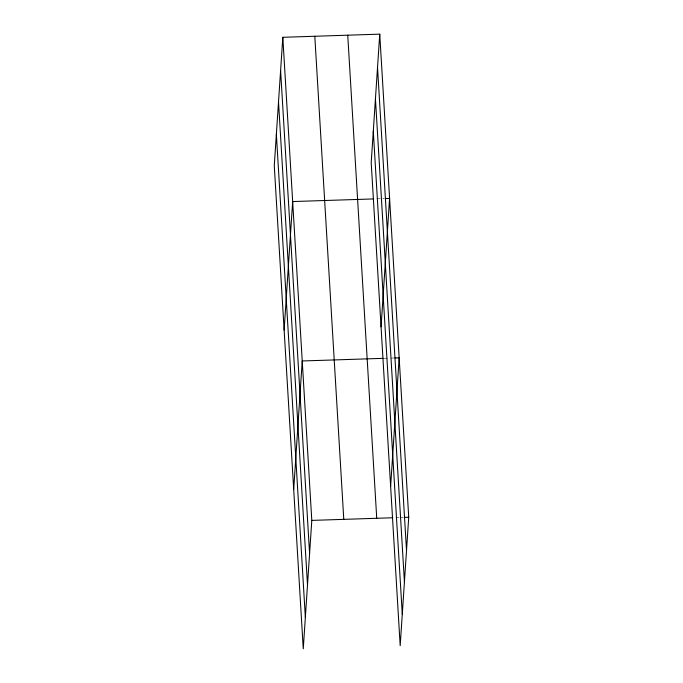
<?xml version="1.0" encoding="UTF-8"?>
<svg xmlns="http://www.w3.org/2000/svg" width="683" height="683" viewBox="0 0 683 683"><rect width="100%" height="100%" fill="white"/><g stroke="black" fill="none" stroke-linecap="round" stroke-linejoin="round"><path stroke-width="0.51" stroke-dasharray="3.42 2.56" d="M376.794 198.821L384.264 198.574M384.23 358.31L389.558 358.14M390.625 358.105L393.826 357.994M395.927 517.663L399.128 517.56M400.187 517.526L403.388 517.415"/><path stroke-width="1.02" d="M282.813 37.3L274.276 165.756L303.261 648.85L311.798 520.395L282.813 37.3L379.739 34.15L408.724 517.244L400.187 645.7L371.202 162.605L379.739 34.15M284.137 330.009L292.666 201.553L373.601 198.924M293.699 489.429L302.228 360.974L383.163 358.344M381.063 326.858L389.592 198.403L385.323 198.54M390.625 486.279L399.154 357.824L394.894 357.96M311.798 520.395L392.725 517.765M404.456 517.381L408.724 517.244M377.528 67.404L406.513 550.498M375.445 98.822L404.421 581.916M373.294 131.187L402.278 614.282M347.749 35.192L376.734 518.286M314.795 36.259L343.78 519.353M280.602 70.554L309.587 553.648M278.519 101.972L307.504 585.066M276.367 134.338L305.352 617.432"/></g></svg>
